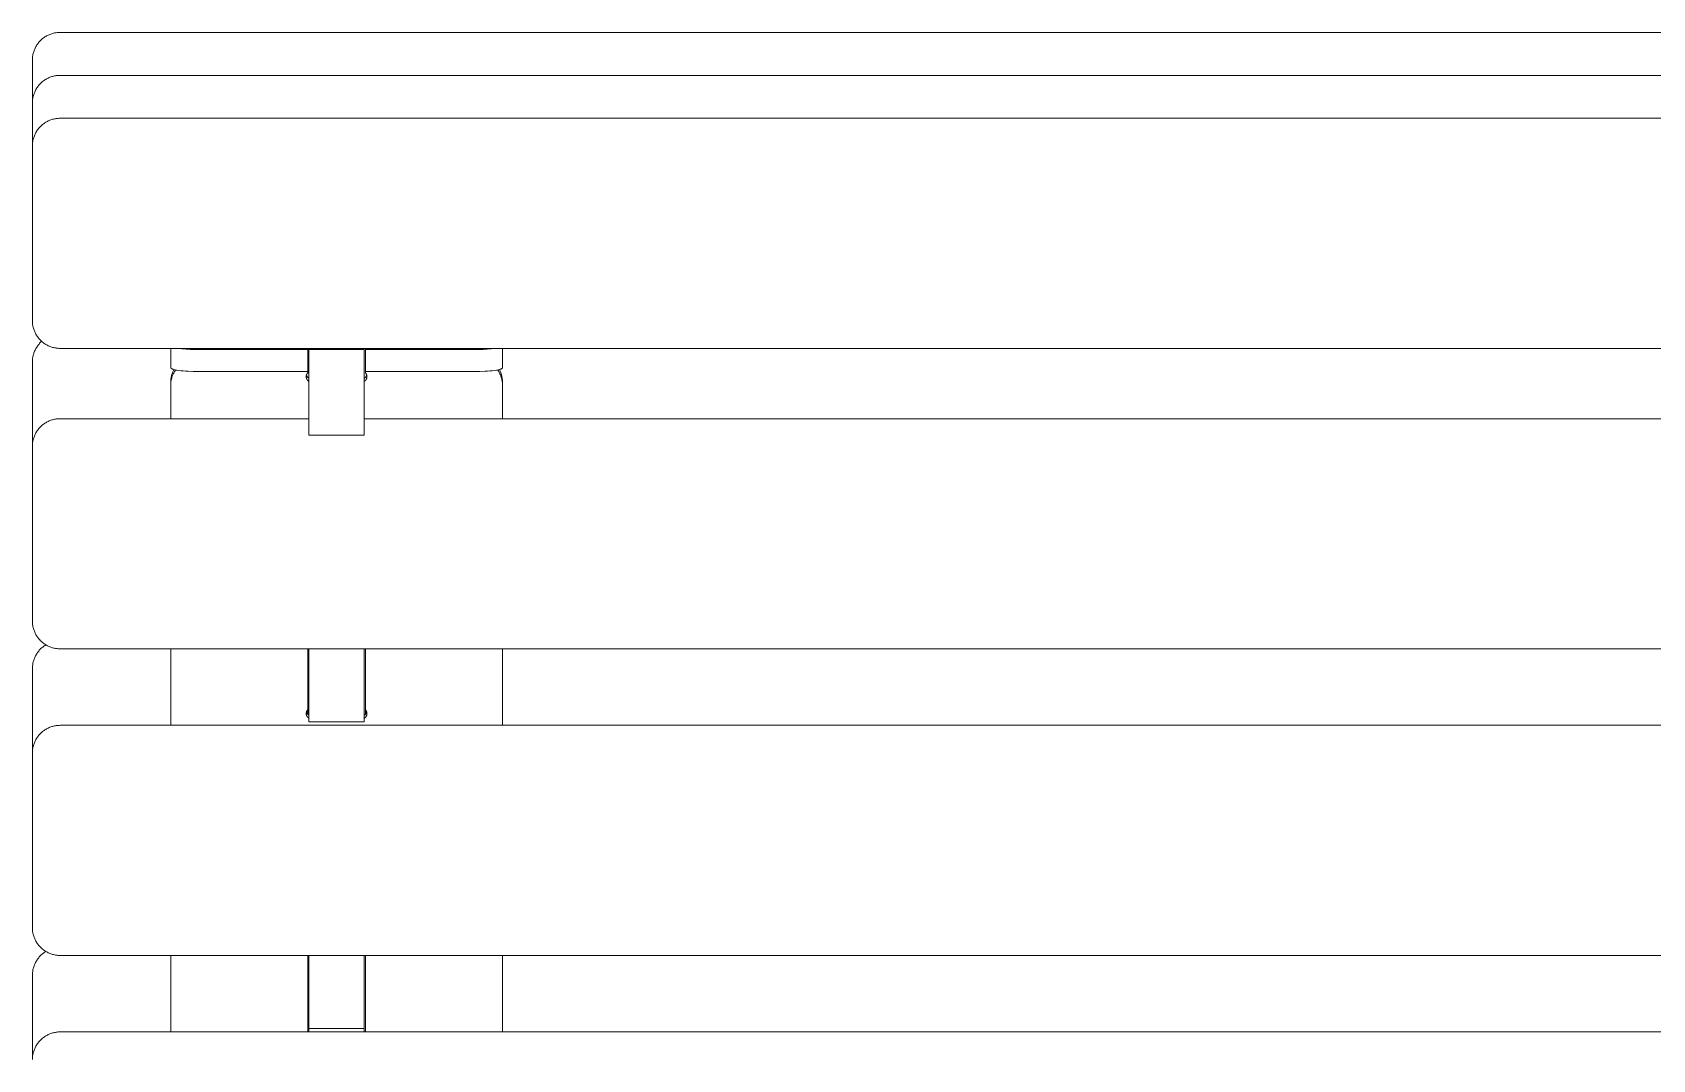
# Model space of a CAD drawing. Header units: millimetres. Extents: x -80 to 4518, y -398 to 2524.
# Drawn here: x 1098.9 to 1391.8, y 2295.6 to 2481.4 of the extents above; entities that cross this region are included whole.
import ezdxf

# ---------------------------------------------------------------- set-up
doc = ezdxf.new("R2010")
doc.units = ezdxf.units.MM
doc.layers.add('ZANO_R', color=7, linetype='Continuous', lineweight=0)

msp = doc.modelspace()

# ---------------------------------------------------------------- linework, layer by layer
at = {"layer": 'ZANO_R'}
for p, q in [((1102.18, 2481.11), (1102.35, 2481.17)), ((1102.35, 2481.17), (1102.51, 2481.22)), ((1102.51, 2481.22), (1102.67, 2481.26)), ((1102.67, 2481.26), (1102.84, 2481.3)), ((1102.84, 2481.3), (1103.01, 2481.33)), ((1103.01, 2481.33), (1103.18, 2481.35)), ((1103.18, 2481.35), (1103.35, 2481.38)), ((1103.35, 2481.38), (1103.52, 2481.39)), ((1103.52, 2481.39), (1103.69, 2481.4)), ((1103.69, 2481.4), (1103.86, 2481.4)), ((1103.86, 2481.4), (1397.77, 2481.4)), ((1099.15, 2478.08), (1099.21, 2478.24)), ((1099.21, 2478.24), (1099.27, 2478.39)), ((1099.27, 2478.39), (1099.34, 2478.55)), ((1099.34, 2478.55), (1099.42, 2478.7)), ((1099.42, 2478.7), (1099.5, 2478.85)), ((1099.5, 2478.85), (1099.59, 2479)), ((1099.59, 2479), (1099.68, 2479.14)), ((1099.68, 2479.14), (1099.77, 2479.28)), ((1099.77, 2479.28), (1099.87, 2479.42)), ((1099.87, 2479.42), (1099.98, 2479.56)), ((1099.98, 2479.56), (1100.09, 2479.69)), ((1100.09, 2479.69), (1100.2, 2479.81)), ((1100.2, 2479.81), (1100.32, 2479.94)), ((1100.32, 2479.94), (1100.45, 2480.06)), ((1100.45, 2480.06), (1100.57, 2480.17)), ((1100.57, 2480.17), (1100.7, 2480.28)), ((1100.7, 2480.28), (1100.84, 2480.39)), ((1100.84, 2480.39), (1100.97, 2480.49)), ((1100.97, 2480.49), (1101.12, 2480.58)), ((1101.12, 2480.58), (1101.26, 2480.67)), ((1101.26, 2480.67), (1101.41, 2480.76)), ((1101.41, 2480.76), (1101.56, 2480.84)), ((1101.56, 2480.84), (1101.71, 2480.92)), ((1101.71, 2480.92), (1101.87, 2480.99)), ((1101.87, 2480.99), (1102.02, 2481.05)), ((1102.02, 2481.05), (1102.18, 2481.11)), ((1098.86, 2476.57), (1098.87, 2476.74)), ((1098.86, 2476.4), (1098.86, 2476.57)), ((1098.86, 2472.52), (1098.86, 2476.4)), ((1098.87, 2476.74), (1098.88, 2476.91)), ((1098.88, 2476.91), (1098.9, 2477.08)), ((1098.9, 2477.08), (1098.93, 2477.25)), ((1098.93, 2477.25), (1098.96, 2477.42)), ((1098.96, 2477.42), (1099, 2477.59)), ((1099, 2477.59), (1099.04, 2477.75)), ((1099.04, 2477.75), (1099.09, 2477.91)), ((1099.09, 2477.91), (1099.15, 2478.08)), ((1098.86, 2468.75), (1098.86, 2472.52)), ((1100.45, 2472.29), (1100.57, 2472.4)), ((1100.57, 2472.4), (1100.7, 2472.51)), ((1100.7, 2472.51), (1100.84, 2472.62)), ((1100.84, 2472.62), (1100.97, 2472.72)), ((1100.97, 2472.72), (1101.12, 2472.81)), ((1101.12, 2472.81), (1101.26, 2472.9)), ((1101.26, 2472.9), (1101.41, 2472.99)), ((1101.41, 2472.99), (1101.56, 2473.07)), ((1101.56, 2473.07), (1101.71, 2473.15)), ((1101.71, 2473.15), (1101.87, 2473.22)), ((1101.87, 2473.22), (1102.02, 2473.28)), ((1102.02, 2473.28), (1102.18, 2473.34)), ((1102.18, 2473.34), (1102.35, 2473.4)), ((1102.35, 2473.4), (1102.51, 2473.45)), ((1102.51, 2473.45), (1102.67, 2473.49)), ((1102.67, 2473.49), (1102.84, 2473.53)), ((1102.84, 2473.53), (1103.01, 2473.56)), ((1103.01, 2473.56), (1103.18, 2473.59)), ((1103.18, 2473.59), (1103.35, 2473.61)), ((1103.35, 2473.61), (1103.52, 2473.62)), ((1103.52, 2473.62), (1103.69, 2473.63)), ((1103.69, 2473.63), (1103.86, 2473.63)), ((1103.86, 2473.63), (1397.77, 2473.63)), ((1098.9, 2469.31), (1098.93, 2469.48)), ((1098.93, 2469.48), (1098.96, 2469.65)), ((1098.96, 2469.65), (1099, 2469.82)), ((1099, 2469.82), (1099.04, 2469.98)), ((1099.04, 2469.98), (1099.09, 2470.14)), ((1099.09, 2470.14), (1099.15, 2470.31)), ((1099.15, 2470.31), (1099.21, 2470.47)), ((1099.21, 2470.47), (1099.27, 2470.62)), ((1099.27, 2470.62), (1099.34, 2470.78)), ((1099.34, 2470.78), (1099.42, 2470.93)), ((1099.42, 2470.93), (1099.5, 2471.08)), ((1099.5, 2471.08), (1099.59, 2471.23)), ((1099.59, 2471.23), (1099.68, 2471.37)), ((1099.68, 2471.37), (1099.77, 2471.52)), ((1099.77, 2471.52), (1099.87, 2471.65)), ((1099.87, 2471.65), (1099.98, 2471.79)), ((1099.98, 2471.79), (1100.09, 2471.92)), ((1100.09, 2471.92), (1100.2, 2472.05)), ((1100.2, 2472.05), (1100.32, 2472.17)), ((1100.32, 2472.17), (1100.45, 2472.29)), ((1098.86, 2468.8), (1098.87, 2468.97)), ((1098.86, 2468.63), (1098.86, 2468.8)), ((1098.86, 2464.75), (1098.86, 2468.63)), ((1098.87, 2468.97), (1098.88, 2469.14)), ((1098.88, 2469.14), (1098.9, 2469.31)), ((1098.86, 2460.98), (1098.86, 2464.75)), ((1099.59, 2463.46), (1099.68, 2463.61)), ((1099.68, 2463.61), (1099.77, 2463.75)), ((1099.77, 2463.75), (1099.87, 2463.88)), ((1099.87, 2463.88), (1099.98, 2464.02)), ((1099.98, 2464.02), (1100.09, 2464.15)), ((1100.09, 2464.15), (1100.2, 2464.28)), ((1100.2, 2464.28), (1100.32, 2464.4)), ((1100.32, 2464.4), (1100.45, 2464.52)), ((1100.45, 2464.52), (1100.57, 2464.63)), ((1100.57, 2464.63), (1100.7, 2464.74)), ((1100.7, 2464.74), (1100.84, 2464.85)), ((1100.84, 2464.85), (1100.97, 2464.95)), ((1100.97, 2464.95), (1101.12, 2465.04)), ((1101.12, 2465.04), (1101.26, 2465.14)), ((1101.26, 2465.14), (1101.41, 2465.22)), ((1101.41, 2465.22), (1101.56, 2465.3)), ((1101.56, 2465.3), (1101.71, 2465.38)), ((1101.71, 2465.38), (1101.87, 2465.45)), ((1101.87, 2465.45), (1102.02, 2465.51)), ((1102.02, 2465.51), (1102.18, 2465.57)), ((1102.18, 2465.57), (1102.35, 2465.63)), ((1102.35, 2465.63), (1102.51, 2465.68)), ((1102.51, 2465.68), (1102.67, 2465.72)), ((1102.67, 2465.72), (1102.84, 2465.76)), ((1102.84, 2465.76), (1103.01, 2465.79)), ((1103.01, 2465.79), (1103.18, 2465.82)), ((1103.18, 2465.82), (1103.35, 2465.84)), ((1103.35, 2465.84), (1103.52, 2465.85)), ((1103.52, 2465.85), (1103.69, 2465.86)), ((1103.69, 2465.86), (1103.86, 2465.86)), ((1103.86, 2465.86), (1397.77, 2465.86)), ((1098.86, 2461.03), (1098.87, 2461.2)), ((1098.86, 2460.86), (1098.86, 2461.03)), ((1098.86, 2456.98), (1098.86, 2460.86)), ((1098.87, 2461.2), (1098.88, 2461.37)), ((1098.88, 2461.37), (1098.9, 2461.54)), ((1098.9, 2461.54), (1098.93, 2461.71)), ((1098.93, 2461.71), (1098.96, 2461.88)), ((1098.96, 2461.88), (1099, 2462.05)), ((1099, 2462.05), (1099.04, 2462.21)), ((1099.04, 2462.21), (1099.09, 2462.38)), ((1099.09, 2462.38), (1099.15, 2462.54)), ((1099.15, 2462.54), (1099.21, 2462.7)), ((1099.21, 2462.7), (1099.27, 2462.86)), ((1099.27, 2462.86), (1099.34, 2463.01)), ((1099.34, 2463.01), (1099.42, 2463.16)), ((1099.42, 2463.16), (1099.5, 2463.31)), ((1099.5, 2463.31), (1099.59, 2463.46)), ((1098.86, 2429.25), (1098.86, 2456.98)), ((1098.86, 2429.08), (1098.86, 2429.25)), ((1098.87, 2428.91), (1098.86, 2429.08)), ((1098.88, 2428.74), (1098.87, 2428.91)), ((1098.9, 2428.57), (1098.88, 2428.74)), ((1098.93, 2428.4), (1098.9, 2428.57)), ((1098.96, 2428.23), (1098.93, 2428.4)), ((1099, 2428.07), (1098.96, 2428.23)), ((1099.04, 2427.9), (1099, 2428.07)), ((1099.09, 2427.74), (1099.04, 2427.9)), ((1099.15, 2427.57), (1099.09, 2427.74)), ((1099.21, 2427.41), (1099.15, 2427.57)), ((1099.27, 2427.26), (1099.21, 2427.41)), ((1099.34, 2427.1), (1099.27, 2427.26)), ((1099.42, 2426.95), (1099.34, 2427.1)), ((1099.5, 2426.8), (1099.42, 2426.95)), ((1099.59, 2426.65), (1099.5, 2426.8)), ((1099.68, 2426.51), (1099.59, 2426.65)), ((1099.77, 2426.37), (1099.68, 2426.51)), ((1099.87, 2426.23), (1099.77, 2426.37)), ((1099.98, 2426.09), (1099.87, 2426.23)), ((1100.09, 2425.96), (1099.98, 2426.09)), ((1100.2, 2425.84), (1100.09, 2425.96)), ((1100.32, 2425.71), (1100.2, 2425.84)), ((1100.45, 2425.6), (1100.32, 2425.71)), ((1100.4, 2425.41), (1100.53, 2425.52)), ((1100.57, 2425.48), (1100.45, 2425.6)), ((1100.7, 2425.37), (1100.57, 2425.48)), ((1098.9, 2422.47), (1098.93, 2422.63)), ((1098.93, 2422.63), (1098.96, 2422.8)), ((1098.96, 2422.8), (1099, 2422.96)), ((1099, 2422.96), (1099.04, 2423.12)), ((1099.04, 2423.12), (1099.09, 2423.29)), ((1099.09, 2423.29), (1099.14, 2423.45)), ((1099.14, 2423.45), (1099.2, 2423.6)), ((1099.2, 2423.6), (1099.26, 2423.76)), ((1099.26, 2423.76), (1099.33, 2423.91)), ((1099.33, 2423.91), (1099.4, 2424.06)), ((1099.4, 2424.06), (1099.48, 2424.21)), ((1099.48, 2424.21), (1099.57, 2424.36)), ((1099.57, 2424.36), (1099.65, 2424.5)), ((1099.65, 2424.5), (1099.75, 2424.64)), ((1099.75, 2424.64), (1099.85, 2424.78)), ((1099.85, 2424.78), (1099.95, 2424.91)), ((1099.95, 2424.91), (1100.06, 2425.04)), ((1100.06, 2425.04), (1100.17, 2425.17)), ((1100.17, 2425.17), (1100.28, 2425.29)), ((1100.28, 2425.29), (1100.4, 2425.41)), ((1100.84, 2425.27), (1100.7, 2425.37)), ((1100.97, 2425.16), (1100.84, 2425.27)), ((1101.12, 2425.07), (1100.97, 2425.16)), ((1101.26, 2424.98), (1101.12, 2425.07)), ((1101.41, 2424.89), (1101.26, 2424.98)), ((1101.56, 2424.81), (1101.41, 2424.89)), ((1101.71, 2424.73), (1101.56, 2424.81)), ((1101.87, 2424.66), (1101.71, 2424.73)), ((1102.02, 2424.6), (1101.87, 2424.66)), ((1102.18, 2424.54), (1102.02, 2424.6)), ((1102.35, 2424.48), (1102.18, 2424.54)), ((1102.51, 2424.43), (1102.35, 2424.48)), ((1102.67, 2424.39), (1102.51, 2424.43)), ((1102.84, 2424.35), (1102.67, 2424.39)), ((1103.01, 2424.32), (1102.84, 2424.35)), ((1103.18, 2424.3), (1103.01, 2424.32)), ((1103.35, 2424.28), (1103.18, 2424.3)), ((1103.52, 2424.26), (1103.35, 2424.28)), ((1103.69, 2424.25), (1103.52, 2424.26)), ((1103.86, 2424.25), (1103.69, 2424.25)), ((1397.77, 2424.25), (1103.86, 2424.25)), ((1123.86, 2424.25), (1123.86, 2420.75)), ((1125.88, 2424.16), (1125.14, 2424.25)), ((1126.63, 2424.09), (1125.88, 2424.16)), ((1127.37, 2424.05), (1126.63, 2424.09)), ((1128.11, 2424.02), (1127.37, 2424.05)), ((1128.86, 2424.02), (1128.11, 2424.02)), ((1148.66, 2424.02), (1128.86, 2424.02)), ((1148.66, 2424.25), (1148.66, 2424.02)), ((1148.66, 2420.06), (1148.66, 2424.02)), ((1148.86, 2424.02), (1148.86, 2424.25)), ((1148.86, 2424.02), (1158.86, 2424.02)), ((1148.86, 2411.15), (1148.86, 2424.02)), ((1158.86, 2424.02), (1158.86, 2424.25)), ((1158.86, 2411.15), (1158.86, 2424.02)), ((1159.06, 2424.02), (1159.06, 2424.25)), ((1159.06, 2424.02), (1159.06, 2420.06)), ((1178.86, 2424.02), (1159.06, 2424.02)), ((1179.6, 2424.02), (1178.86, 2424.02)), ((1180.35, 2424.05), (1179.6, 2424.02)), ((1181.09, 2424.09), (1180.35, 2424.05)), ((1181.83, 2424.16), (1181.09, 2424.09)), ((1182.57, 2424.25), (1181.83, 2424.16)), ((1183.86, 2420.75), (1183.86, 2424.25)), ((1098.86, 2421.96), (1098.87, 2422.13)), ((1098.86, 2421.79), (1098.86, 2421.96)), ((1098.86, 2417.91), (1098.86, 2421.79)), ((1098.87, 2422.13), (1098.88, 2422.3)), ((1098.88, 2422.3), (1098.9, 2422.47)), ((1123.86, 2420.74), (1123.86, 2420.75)), ((1123.86, 2420.75), (1123.86, 2420.75)), ((1123.86, 2420.73), (1123.86, 2420.74)), ((1123.86, 2420.74), (1123.86, 2420.74)), ((1123.86, 2420.74), (1123.86, 2420.74)), ((1123.86, 2420.72), (1123.86, 2420.73)), ((1123.86, 2420.73), (1123.86, 2420.73)), ((1123.86, 2420.73), (1123.86, 2420.73)), ((1123.87, 2420.71), (1123.86, 2420.72)), ((1123.86, 2420.72), (1123.86, 2420.72)), ((1123.87, 2420.7), (1123.87, 2420.71)), ((1123.87, 2420.71), (1123.87, 2420.71)), ((1123.87, 2420.71), (1123.87, 2420.71)), ((1123.88, 2420.69), (1123.87, 2420.7)), ((1123.87, 2420.7), (1123.87, 2420.7)), ((1123.88, 2420.68), (1123.88, 2420.69)), ((1123.88, 2420.69), (1123.88, 2420.69)), ((1123.88, 2420.69), (1123.88, 2420.69)), ((1123.89, 2420.68), (1123.88, 2420.68)), ((1123.89, 2420.67), (1123.89, 2420.68)), ((1123.9, 2420.67), (1123.89, 2420.67)), ((1123.89, 2420.67), (1123.89, 2420.67)), ((1123.9, 2420.66), (1123.9, 2420.67)), ((1123.91, 2420.65), (1123.9, 2420.66)), ((1123.9, 2420.66), (1123.9, 2420.66)), ((1123.92, 2420.65), (1123.91, 2420.65)), ((1123.91, 2420.65), (1123.91, 2420.65)), ((1123.92, 2420.64), (1123.92, 2420.65)), ((1123.93, 2420.64), (1123.92, 2420.64)), ((1123.93, 2420.63), (1123.93, 2420.64)), ((1123.94, 2420.63), (1123.93, 2420.63)), ((1123.95, 2420.62), (1123.94, 2420.63)), ((1123.96, 2420.61), (1123.95, 2420.62)), ((1123.98, 2420.6), (1123.96, 2420.61)), ((1123.99, 2420.59), (1123.98, 2420.6)), ((1124, 2420.59), (1123.99, 2420.59)), ((1124.02, 2420.58), (1124, 2420.59)), ((1124.03, 2420.57), (1124.02, 2420.58)), ((1124.05, 2420.56), (1124.03, 2420.57)), ((1124.09, 2420.55), (1124.05, 2420.56)), ((1124.12, 2419.69), (1124.07, 2419.54)), ((1124.12, 2420.53), (1124.09, 2420.55)), ((1124.16, 2420.51), (1124.12, 2420.53)), ((1124.17, 2419.84), (1124.12, 2419.69)), ((1124.21, 2420.5), (1124.16, 2420.51)), ((1124.23, 2419.99), (1124.17, 2419.84)), ((1124.26, 2420.48), (1124.21, 2420.5)), ((1124.3, 2420.14), (1124.23, 2419.99)), ((1124.31, 2420.47), (1124.26, 2420.48)), ((1124.32, 2419.64), (1124.26, 2419.49)), ((1124.37, 2420.28), (1124.3, 2420.14)), ((1124.42, 2420.43), (1124.31, 2420.47)), ((1124.4, 2419.79), (1124.32, 2419.64)), ((1124.44, 2420.43), (1124.37, 2420.28)), ((1124.48, 2419.94), (1124.4, 2419.79)), ((1124.54, 2420.4), (1124.42, 2420.43)), ((1124.56, 2420.08), (1124.48, 2419.94)), ((1124.67, 2420.37), (1124.54, 2420.4)), ((1124.65, 2420.22), (1124.56, 2420.08)), ((1124.74, 2420.36), (1124.65, 2420.22)), ((1124.82, 2420.34), (1124.67, 2420.37)), ((1124.98, 2420.32), (1124.82, 2420.34)), ((1125.32, 2420.26), (1124.98, 2420.32)), ((1125.71, 2420.21), (1125.32, 2420.26)), ((1126.12, 2420.17), (1125.71, 2420.21)), ((1126.56, 2420.14), (1126.12, 2420.17)), ((1127.02, 2420.11), (1126.56, 2420.14)), ((1127.95, 2420.07), (1127.02, 2420.11)), ((1128.86, 2420.06), (1127.95, 2420.07)), ((1148.66, 2420.06), (1128.86, 2420.06)), ((1148.48, 2419.6), (1148.49, 2419.63)), ((1148.49, 2419.63), (1148.51, 2419.66)), ((1148.51, 2419.66), (1148.53, 2419.69)), ((1148.53, 2419.69), (1148.55, 2419.71)), ((1148.55, 2419.71), (1148.57, 2419.74)), ((1148.57, 2419.74), (1148.59, 2419.77)), ((1148.59, 2419.77), (1148.61, 2419.79)), ((1148.61, 2419.79), (1148.63, 2419.82)), ((1148.63, 2419.82), (1148.66, 2419.84)), ((1148.66, 2419.84), (1148.66, 2420.06)), ((1159.06, 2420.06), (1159.06, 2419.84)), ((1178.86, 2420.06), (1159.06, 2420.06)), ((1159.06, 2419.84), (1159.08, 2419.82)), ((1159.08, 2419.82), (1159.1, 2419.79)), ((1159.1, 2419.79), (1159.13, 2419.77)), ((1159.13, 2419.77), (1159.15, 2419.74)), ((1159.15, 2419.74), (1159.17, 2419.71)), ((1159.17, 2419.71), (1159.19, 2419.69)), ((1159.19, 2419.69), (1159.21, 2419.66)), ((1159.21, 2419.66), (1159.22, 2419.63)), ((1159.22, 2419.63), (1159.24, 2419.6)), ((1179.77, 2420.07), (1178.86, 2420.06)), ((1180.7, 2420.11), (1179.77, 2420.07)), ((1181.15, 2420.14), (1180.7, 2420.11)), ((1181.59, 2420.17), (1181.15, 2420.14)), ((1182.01, 2420.21), (1181.59, 2420.17)), ((1182.39, 2420.26), (1182.01, 2420.21)), ((1182.74, 2420.32), (1182.39, 2420.26)), ((1182.9, 2420.34), (1182.74, 2420.32)), ((1183.04, 2420.37), (1182.9, 2420.34)), ((1183.07, 2420.22), (1182.98, 2420.36)), ((1183.18, 2420.4), (1183.04, 2420.37)), ((1183.16, 2420.08), (1183.07, 2420.22)), ((1183.24, 2419.94), (1183.16, 2420.08)), ((1183.3, 2420.43), (1183.18, 2420.4)), ((1183.32, 2419.79), (1183.24, 2419.94)), ((1183.35, 2420.28), (1183.28, 2420.43)), ((1183.41, 2420.47), (1183.3, 2420.43)), ((1183.39, 2419.64), (1183.32, 2419.79)), ((1183.42, 2420.14), (1183.35, 2420.28)), ((1183.46, 2419.49), (1183.39, 2419.64)), ((1183.46, 2420.48), (1183.41, 2420.47)), ((1183.48, 2419.99), (1183.42, 2420.14)), ((1183.51, 2420.5), (1183.46, 2420.48)), ((1183.54, 2419.84), (1183.48, 2419.99)), ((1183.55, 2420.51), (1183.51, 2420.5)), ((1183.6, 2419.69), (1183.54, 2419.84)), ((1183.59, 2420.53), (1183.55, 2420.51)), ((1183.63, 2420.55), (1183.59, 2420.53)), ((1183.65, 2419.54), (1183.6, 2419.69)), ((1183.66, 2420.56), (1183.63, 2420.55)), ((1183.68, 2420.57), (1183.66, 2420.56)), ((1183.7, 2420.58), (1183.68, 2420.57)), ((1183.71, 2420.59), (1183.7, 2420.58)), ((1183.73, 2420.59), (1183.71, 2420.59)), ((1183.74, 2420.6), (1183.73, 2420.59)), ((1183.75, 2420.61), (1183.74, 2420.6)), ((1183.76, 2420.62), (1183.75, 2420.61)), ((1183.77, 2420.63), (1183.76, 2420.62)), ((1183.78, 2420.63), (1183.77, 2420.63)), ((1183.79, 2420.64), (1183.78, 2420.63)), ((1183.8, 2420.65), (1183.79, 2420.64)), ((1183.79, 2420.64), (1183.79, 2420.64)), ((1183.81, 2420.65), (1183.8, 2420.65)), ((1183.8, 2420.65), (1183.8, 2420.65)), ((1183.82, 2420.66), (1183.81, 2420.66)), ((1183.81, 2420.66), (1183.81, 2420.65)), ((1183.83, 2420.67), (1183.82, 2420.67)), ((1183.82, 2420.67), (1183.82, 2420.67)), ((1183.82, 2420.67), (1183.82, 2420.66)), ((1183.84, 2420.69), (1183.83, 2420.68)), ((1183.83, 2420.68), (1183.83, 2420.68)), ((1183.83, 2420.68), (1183.83, 2420.67)), ((1183.85, 2420.71), (1183.84, 2420.7)), ((1183.84, 2420.7), (1183.84, 2420.7)), ((1183.84, 2420.7), (1183.84, 2420.69)), ((1183.84, 2420.69), (1183.84, 2420.69)), ((1183.84, 2420.69), (1183.84, 2420.69)), ((1183.86, 2420.73), (1183.85, 2420.73)), ((1183.85, 2420.73), (1183.85, 2420.72)), ((1183.85, 2420.72), (1183.85, 2420.72)), ((1183.85, 2420.72), (1183.85, 2420.71)), ((1183.85, 2420.71), (1183.85, 2420.71)), ((1183.85, 2420.71), (1183.85, 2420.71)), ((1183.86, 2420.75), (1183.86, 2420.75)), ((1183.86, 2420.75), (1183.86, 2420.74)), ((1183.86, 2420.74), (1183.86, 2420.74)), ((1183.86, 2420.74), (1183.86, 2420.74)), ((1183.86, 2420.74), (1183.86, 2420.73)), ((1183.86, 2420.73), (1183.86, 2420.73)), ((1098.86, 2406.65), (1098.86, 2417.91)), ((1123.87, 2418.43), (1123.86, 2418.27)), ((1123.86, 2418.27), (1123.86, 2418.11)), ((1123.86, 2418.11), (1123.86, 2417.66)), ((1123.87, 2417.88), (1123.86, 2417.72)), ((1123.86, 2417.72), (1123.86, 2417.55)), ((1123.86, 2417.55), (1123.86, 2411.53)), ((1123.88, 2418.59), (1123.87, 2418.43)), ((1123.88, 2418.05), (1123.87, 2417.88)), ((1123.9, 2418.75), (1123.88, 2418.59)), ((1123.9, 2418.21), (1123.88, 2418.05)), ((1123.92, 2418.91), (1123.9, 2418.75)), ((1123.93, 2418.38), (1123.9, 2418.21)), ((1123.95, 2419.07), (1123.92, 2418.91)), ((1123.96, 2418.54), (1123.93, 2418.38)), ((1123.99, 2419.23), (1123.95, 2419.07)), ((1123.99, 2418.7), (1123.96, 2418.54)), ((1124.03, 2419.38), (1123.99, 2419.23)), ((1124.04, 2418.86), (1123.99, 2418.7)), ((1124.07, 2419.54), (1124.03, 2419.38)), ((1124.08, 2419.02), (1124.04, 2418.86)), ((1124.14, 2419.18), (1124.08, 2419.02)), ((1124.19, 2419.34), (1124.14, 2419.18)), ((1124.26, 2419.49), (1124.19, 2419.34)), ((1148.37, 2419.27), (1148.38, 2419.31)), ((1148.37, 2419.24), (1148.37, 2419.27)), ((1148.37, 2419.21), (1148.37, 2419.24)), ((1148.37, 2419.17), (1148.37, 2419.21)), ((1148.37, 2419.14), (1148.37, 2419.17)), ((1148.37, 2419.1), (1148.37, 2419.14)), ((1148.37, 2419.07), (1148.37, 2419.1)), ((1148.37, 2419.04), (1148.37, 2419.07)), ((1148.38, 2419), (1148.37, 2419.04)), ((1148.38, 2419.31), (1148.39, 2419.34)), ((1148.38, 2418.97), (1148.38, 2419)), ((1148.39, 2418.93), (1148.38, 2418.97)), ((1148.39, 2419.37), (1148.4, 2419.41)), ((1148.39, 2419.34), (1148.39, 2419.37)), ((1148.4, 2418.9), (1148.39, 2418.93)), ((1148.4, 2419.41), (1148.41, 2419.44)), ((1148.4, 2418.87), (1148.4, 2418.9)), ((1148.41, 2418.84), (1148.4, 2418.87)), ((1148.41, 2419.44), (1148.42, 2419.47)), ((1148.42, 2419.39), (1148.41, 2419.42)), ((1148.43, 2418.8), (1148.41, 2418.84)), ((1148.42, 2419.47), (1148.43, 2419.5)), ((1148.43, 2419.36), (1148.42, 2419.39)), ((1148.43, 2419.5), (1148.45, 2419.54)), ((1148.44, 2419.33), (1148.43, 2419.36)), ((1148.44, 2418.77), (1148.43, 2418.8)), ((1148.45, 2419.29), (1148.44, 2419.33)), ((1148.45, 2418.74), (1148.44, 2418.77)), ((1148.45, 2419.54), (1148.46, 2419.57)), ((1148.47, 2419.26), (1148.45, 2419.29)), ((1148.47, 2418.71), (1148.45, 2418.74)), ((1148.46, 2419.57), (1148.48, 2419.6)), ((1148.48, 2419.23), (1148.47, 2419.26)), ((1148.48, 2418.68), (1148.47, 2418.71)), ((1148.5, 2419.2), (1148.48, 2419.23)), ((1148.5, 2418.65), (1148.48, 2418.68)), ((1148.52, 2419.17), (1148.5, 2419.2)), ((1148.52, 2418.62), (1148.5, 2418.65)), ((1148.54, 2419.15), (1148.52, 2419.17)), ((1148.54, 2418.59), (1148.52, 2418.62)), ((1148.56, 2419.12), (1148.54, 2419.15)), ((1148.55, 2418.56), (1148.54, 2418.59)), ((1148.58, 2418.54), (1148.55, 2418.56)), ((1148.58, 2419.09), (1148.56, 2419.12)), ((1148.6, 2419.06), (1148.58, 2419.09)), ((1148.6, 2418.51), (1148.58, 2418.54)), ((1148.62, 2419.04), (1148.6, 2419.06)), ((1148.62, 2418.48), (1148.6, 2418.51)), ((1148.64, 2419.01), (1148.62, 2419.04)), ((1148.64, 2418.46), (1148.62, 2418.48)), ((1148.67, 2418.99), (1148.64, 2419.01)), ((1148.67, 2418.43), (1148.64, 2418.46)), ((1148.69, 2418.97), (1148.67, 2418.99)), ((1148.69, 2418.41), (1148.67, 2418.43)), ((1148.72, 2418.94), (1148.69, 2418.97)), ((1148.72, 2418.39), (1148.69, 2418.41)), ((1148.75, 2418.92), (1148.72, 2418.94)), ((1148.74, 2418.37), (1148.72, 2418.39)), ((1148.77, 2418.35), (1148.74, 2418.37)), ((1148.77, 2418.9), (1148.75, 2418.92)), ((1148.8, 2418.88), (1148.77, 2418.9)), ((1148.8, 2418.33), (1148.77, 2418.35)), ((1148.83, 2418.86), (1148.8, 2418.88)), ((1148.83, 2418.31), (1148.8, 2418.33)), ((1148.86, 2418.85), (1148.83, 2418.86)), ((1148.86, 2418.29), (1148.83, 2418.31)), ((1158.89, 2418.86), (1158.86, 2418.85)), ((1158.89, 2418.31), (1158.86, 2418.29)), ((1158.92, 2418.88), (1158.89, 2418.86)), ((1158.92, 2418.33), (1158.89, 2418.31)), ((1158.94, 2418.9), (1158.92, 2418.88)), ((1158.94, 2418.35), (1158.92, 2418.33)), ((1158.97, 2418.92), (1158.94, 2418.9)), ((1158.97, 2418.37), (1158.94, 2418.35)), ((1159, 2418.94), (1158.97, 2418.92)), ((1159, 2418.39), (1158.97, 2418.37)), ((1159.02, 2418.97), (1159, 2418.94)), ((1159.02, 2418.41), (1159, 2418.39)), ((1159.05, 2418.99), (1159.02, 2418.97)), ((1159.05, 2418.43), (1159.02, 2418.41)), ((1159.07, 2419.01), (1159.05, 2418.99)), ((1159.07, 2418.46), (1159.05, 2418.43)), ((1159.1, 2419.04), (1159.07, 2419.01)), ((1159.1, 2418.48), (1159.07, 2418.46)), ((1159.12, 2419.06), (1159.1, 2419.04)), ((1159.12, 2418.51), (1159.1, 2418.48)), ((1159.14, 2419.09), (1159.12, 2419.06)), ((1159.14, 2418.54), (1159.12, 2418.51)), ((1159.16, 2419.12), (1159.14, 2419.09)), ((1159.16, 2418.56), (1159.14, 2418.54)), ((1159.18, 2419.15), (1159.16, 2419.12)), ((1159.18, 2418.59), (1159.16, 2418.56)), ((1159.2, 2419.17), (1159.18, 2419.15)), ((1159.2, 2418.62), (1159.18, 2418.59)), ((1159.22, 2419.2), (1159.2, 2419.17)), ((1159.22, 2418.65), (1159.2, 2418.62)), ((1159.23, 2419.23), (1159.22, 2419.2)), ((1159.23, 2418.68), (1159.22, 2418.65)), ((1159.25, 2419.26), (1159.23, 2419.23)), ((1159.25, 2418.71), (1159.23, 2418.68)), ((1159.24, 2419.6), (1159.25, 2419.57)), ((1159.26, 2419.29), (1159.25, 2419.26)), ((1159.26, 2418.74), (1159.25, 2418.71)), ((1159.25, 2419.57), (1159.27, 2419.54)), ((1159.28, 2419.33), (1159.26, 2419.29)), ((1159.28, 2418.77), (1159.26, 2418.74)), ((1159.27, 2419.54), (1159.28, 2419.5)), ((1159.28, 2419.5), (1159.29, 2419.47)), ((1159.29, 2419.36), (1159.28, 2419.33)), ((1159.29, 2418.8), (1159.28, 2418.77)), ((1159.29, 2419.47), (1159.3, 2419.44)), ((1159.3, 2419.39), (1159.29, 2419.36)), ((1159.3, 2418.84), (1159.29, 2418.8)), ((1159.31, 2419.42), (1159.3, 2419.39)), ((1159.31, 2418.87), (1159.3, 2418.84)), ((1159.3, 2419.44), (1159.31, 2419.41)), ((1159.31, 2419.41), (1159.32, 2419.37)), ((1159.32, 2418.9), (1159.31, 2418.87)), ((1159.32, 2419.37), (1159.33, 2419.34)), ((1159.33, 2418.93), (1159.32, 2418.9)), ((1159.33, 2419.34), (1159.34, 2419.31)), ((1159.34, 2419), (1159.33, 2418.97)), ((1159.33, 2418.97), (1159.33, 2418.93)), ((1159.34, 2419.31), (1159.34, 2419.27)), ((1159.34, 2419.27), (1159.35, 2419.24)), ((1159.35, 2419.07), (1159.34, 2419.04)), ((1159.34, 2419.04), (1159.34, 2419)), ((1159.35, 2419.24), (1159.35, 2419.21)), ((1159.35, 2419.21), (1159.35, 2419.17)), ((1159.35, 2419.17), (1159.35, 2419.14)), ((1159.35, 2419.14), (1159.35, 2419.1)), ((1159.35, 2419.1), (1159.35, 2419.07)), ((1183.52, 2419.34), (1183.46, 2419.49)), ((1183.58, 2419.18), (1183.52, 2419.34)), ((1183.63, 2419.02), (1183.58, 2419.18)), ((1183.68, 2418.86), (1183.63, 2419.02)), ((1183.69, 2419.38), (1183.65, 2419.54)), ((1183.72, 2418.7), (1183.68, 2418.86)), ((1183.73, 2419.23), (1183.69, 2419.38)), ((1183.76, 2418.54), (1183.72, 2418.7)), ((1183.76, 2419.07), (1183.73, 2419.23)), ((1183.79, 2418.91), (1183.76, 2419.07)), ((1183.79, 2418.38), (1183.76, 2418.54)), ((1183.82, 2418.75), (1183.79, 2418.91)), ((1183.81, 2418.21), (1183.79, 2418.38)), ((1183.83, 2418.05), (1183.81, 2418.21)), ((1183.83, 2418.59), (1183.82, 2418.75)), ((1183.85, 2418.43), (1183.83, 2418.59)), ((1183.85, 2417.88), (1183.83, 2418.05)), ((1183.86, 2418.27), (1183.85, 2418.43)), ((1183.86, 2417.72), (1183.85, 2417.88)), ((1183.86, 2418.11), (1183.86, 2418.27)), ((1183.86, 2417.66), (1183.86, 2418.11)), ((1183.86, 2417.55), (1183.86, 2417.72)), ((1183.86, 2411.53), (1183.86, 2417.55)), ((1101.26, 2410.81), (1101.41, 2410.89)), ((1101.41, 2410.89), (1101.56, 2410.97)), ((1101.56, 2410.97), (1101.71, 2411.05)), ((1101.71, 2411.05), (1101.87, 2411.12)), ((1101.87, 2411.12), (1102.02, 2411.19)), ((1102.02, 2411.19), (1102.18, 2411.24)), ((1102.18, 2411.24), (1102.35, 2411.3)), ((1102.35, 2411.3), (1102.51, 2411.35)), ((1102.51, 2411.35), (1102.67, 2411.39)), ((1102.67, 2411.39), (1102.84, 2411.43)), ((1102.84, 2411.43), (1103.01, 2411.46)), ((1103.01, 2411.46), (1103.18, 2411.49)), ((1103.18, 2411.49), (1103.35, 2411.51)), ((1103.35, 2411.51), (1103.52, 2411.52)), ((1103.52, 2411.52), (1103.69, 2411.53)), ((1103.69, 2411.53), (1103.86, 2411.53)), ((1103.86, 2411.53), (1148.86, 2411.53)), ((1148.86, 2409.29), (1148.86, 2411.15)), ((1158.86, 2411.53), (1397.77, 2411.53)), ((1158.86, 2409.29), (1158.86, 2411.15)), ((1099.04, 2407.88), (1099.09, 2408.05)), ((1099.09, 2408.05), (1099.15, 2408.21)), ((1099.15, 2408.21), (1099.21, 2408.37)), ((1099.21, 2408.37), (1099.27, 2408.53)), ((1099.27, 2408.53), (1099.34, 2408.68)), ((1099.34, 2408.68), (1099.42, 2408.83)), ((1099.42, 2408.83), (1099.5, 2408.98)), ((1099.5, 2408.98), (1099.59, 2409.13)), ((1099.59, 2409.13), (1099.68, 2409.28)), ((1099.68, 2409.28), (1099.77, 2409.42)), ((1099.77, 2409.42), (1099.87, 2409.55)), ((1099.87, 2409.55), (1099.98, 2409.69)), ((1099.98, 2409.69), (1100.09, 2409.82)), ((1100.09, 2409.82), (1100.2, 2409.95)), ((1100.2, 2409.95), (1100.32, 2410.07)), ((1100.32, 2410.07), (1100.45, 2410.19)), ((1100.45, 2410.19), (1100.57, 2410.3)), ((1100.57, 2410.3), (1100.7, 2410.41)), ((1100.7, 2410.41), (1100.84, 2410.52)), ((1100.84, 2410.52), (1100.97, 2410.62)), ((1100.97, 2410.62), (1101.12, 2410.71)), ((1101.12, 2410.71), (1101.26, 2410.81)), ((1148.86, 2408.73), (1148.86, 2409.29)), ((1148.86, 2408.6), (1148.86, 2408.73)), ((1148.86, 2408.57), (1148.86, 2408.6)), ((1148.86, 2408.56), (1148.86, 2408.57)), ((1158.86, 2408.56), (1148.86, 2408.56)), ((1148.86, 2408.56), (1148.86, 2408.56)), ((1148.86, 2408.56), (1148.86, 2408.56)), ((1148.86, 2408.56), (1148.86, 2408.56)), ((1148.86, 2408.56), (1148.86, 2408.56)), ((1158.86, 2408.73), (1158.86, 2409.29)), ((1158.86, 2408.6), (1158.86, 2408.73)), ((1158.86, 2408.57), (1158.86, 2408.6)), ((1158.86, 2408.56), (1158.86, 2408.57)), ((1158.86, 2408.56), (1158.86, 2408.56)), ((1158.86, 2408.56), (1158.86, 2408.56)), ((1158.86, 2408.56), (1158.86, 2408.56)), ((1158.86, 2408.56), (1158.86, 2408.56)), ((1098.86, 2406.7), (1098.87, 2406.87)), ((1098.86, 2406.53), (1098.86, 2406.7)), ((1098.86, 2402.65), (1098.86, 2406.53)), ((1098.87, 2406.87), (1098.88, 2407.05)), ((1098.88, 2407.05), (1098.9, 2407.21)), ((1098.9, 2407.21), (1098.93, 2407.38)), ((1098.93, 2407.38), (1098.96, 2407.55)), ((1098.96, 2407.55), (1099, 2407.72)), ((1099, 2407.72), (1099.04, 2407.88)), ((1098.86, 2374.92), (1098.86, 2402.65)), ((1098.86, 2374.75), (1098.86, 2374.92)), ((1098.87, 2374.58), (1098.86, 2374.75)), ((1098.88, 2374.41), (1098.87, 2374.58)), ((1098.9, 2374.24), (1098.88, 2374.41)), ((1098.93, 2374.07), (1098.9, 2374.24)), ((1098.96, 2373.9), (1098.93, 2374.07)), ((1099, 2373.74), (1098.96, 2373.9)), ((1099.04, 2373.57), (1099, 2373.74)), ((1099.09, 2373.41), (1099.04, 2373.57)), ((1099.15, 2373.25), (1099.09, 2373.41)), ((1099.21, 2373.09), (1099.15, 2373.25)), ((1099.27, 2372.93), (1099.21, 2373.09)), ((1099.34, 2372.77), (1099.27, 2372.93)), ((1099.42, 2372.62), (1099.34, 2372.77)), ((1099.5, 2372.47), (1099.42, 2372.62)), ((1099.59, 2372.32), (1099.5, 2372.47)), ((1099.68, 2372.18), (1099.59, 2372.32)), ((1099.77, 2372.04), (1099.68, 2372.18)), ((1099.87, 2371.9), (1099.77, 2372.04)), ((1099.98, 2371.76), (1099.87, 2371.9)), ((1100.09, 2371.63), (1099.98, 2371.76)), ((1100.2, 2371.51), (1100.09, 2371.63)), ((1100.32, 2371.38), (1100.2, 2371.51)), ((1100.22, 2369.77), (1100.34, 2369.89)), ((1100.45, 2371.27), (1100.32, 2371.38)), ((1100.34, 2369.89), (1100.47, 2370.01)), ((1100.57, 2371.15), (1100.45, 2371.27)), ((1100.47, 2370.01), (1100.6, 2370.13)), ((1100.7, 2371.04), (1100.57, 2371.15)), ((1100.6, 2370.13), (1100.73, 2370.24)), ((1100.84, 2370.94), (1100.7, 2371.04)), ((1100.73, 2370.24), (1100.86, 2370.34)), ((1100.97, 2370.84), (1100.84, 2370.94)), ((1100.86, 2370.34), (1101, 2370.44)), ((1101.12, 2370.74), (1100.97, 2370.84)), ((1101, 2370.44), (1101.15, 2370.54)), ((1101.26, 2370.65), (1101.12, 2370.74)), ((1101.15, 2370.54), (1101.29, 2370.63)), ((1101.41, 2370.56), (1101.26, 2370.65)), ((1101.56, 2370.48), (1101.41, 2370.56)), ((1101.71, 2370.4), (1101.56, 2370.48)), ((1101.87, 2370.33), (1101.71, 2370.4)), ((1102.02, 2370.27), (1101.87, 2370.33)), ((1102.18, 2370.21), (1102.02, 2370.27)), ((1102.35, 2370.15), (1102.18, 2370.21)), ((1102.51, 2370.11), (1102.35, 2370.15)), ((1102.67, 2370.06), (1102.51, 2370.11)), ((1102.84, 2370.02), (1102.67, 2370.06)), ((1103.01, 2369.99), (1102.84, 2370.02)), ((1103.18, 2369.97), (1103.01, 2369.99)), ((1103.35, 2369.95), (1103.18, 2369.97)), ((1103.52, 2369.93), (1103.35, 2369.95)), ((1103.69, 2369.92), (1103.52, 2369.93)), ((1103.86, 2369.92), (1103.69, 2369.92)), ((1397.77, 2369.92), (1103.86, 2369.92)), ((1123.86, 2356.08), (1123.86, 2369.92)), ((1148.66, 2369.92), (1148.66, 2358.91)), ((1148.86, 2369.2), (1148.86, 2369.92)), ((1158.86, 2369.2), (1158.86, 2369.92)), ((1159.06, 2358.91), (1159.06, 2369.92)), ((1183.86, 2369.92), (1183.86, 2356.08)), ((1098.88, 2366.85), (1098.91, 2367.02)), ((1098.91, 2367.02), (1098.93, 2367.19)), ((1098.93, 2367.19), (1098.96, 2367.36)), ((1098.96, 2367.36), (1099, 2367.53)), ((1099, 2367.53), (1099.05, 2367.69)), ((1099.05, 2367.69), (1099.1, 2367.86)), ((1099.1, 2367.86), (1099.15, 2368.02)), ((1099.15, 2368.02), (1099.21, 2368.18)), ((1099.21, 2368.18), (1099.28, 2368.34)), ((1099.28, 2368.34), (1099.35, 2368.5)), ((1099.35, 2368.5), (1099.43, 2368.65)), ((1099.43, 2368.65), (1099.51, 2368.8)), ((1099.51, 2368.8), (1099.6, 2368.95)), ((1099.6, 2368.95), (1099.69, 2369.1)), ((1099.69, 2369.1), (1099.79, 2369.24)), ((1099.79, 2369.24), (1099.89, 2369.38)), ((1099.89, 2369.38), (1100, 2369.51)), ((1100, 2369.51), (1100.11, 2369.64)), ((1100.11, 2369.64), (1100.22, 2369.77)), ((1148.86, 2359.29), (1148.86, 2369.2)), ((1158.86, 2359.29), (1158.86, 2369.2)), ((1098.86, 2366.51), (1098.87, 2366.68)), ((1098.86, 2366.34), (1098.86, 2366.51)), ((1098.86, 2362.45), (1098.86, 2366.34)), ((1098.87, 2366.68), (1098.88, 2366.85)), ((1098.86, 2351.19), (1098.86, 2362.45)), ((1148.38, 2358.38), (1148.37, 2358.34)), ((1148.37, 2358.34), (1148.37, 2358.31)), ((1148.37, 2358.31), (1148.37, 2358.27)), ((1148.37, 2358.27), (1148.37, 2358.24)), ((1148.37, 2358.24), (1148.37, 2358.21)), ((1148.37, 2358.21), (1148.37, 2358.17)), ((1148.37, 2358.17), (1148.37, 2358.14)), ((1148.37, 2358.14), (1148.37, 2358.1)), ((1148.37, 2358.1), (1148.38, 2358.07)), ((1148.39, 2358.41), (1148.38, 2358.38)), ((1148.4, 2358.48), (1148.39, 2358.44)), ((1148.39, 2358.44), (1148.39, 2358.41)), ((1148.41, 2358.51), (1148.4, 2358.48)), ((1148.42, 2358.54), (1148.41, 2358.51)), ((1148.41, 2358.49), (1148.42, 2358.46)), ((1148.43, 2358.57), (1148.42, 2358.54)), ((1148.42, 2358.46), (1148.43, 2358.43)), ((1148.45, 2358.61), (1148.43, 2358.57)), ((1148.43, 2358.43), (1148.44, 2358.39)), ((1148.44, 2358.39), (1148.45, 2358.36)), ((1148.46, 2358.64), (1148.45, 2358.61)), ((1148.45, 2358.36), (1148.47, 2358.33)), ((1148.48, 2358.67), (1148.46, 2358.64)), ((1148.47, 2358.33), (1148.48, 2358.3)), ((1148.49, 2358.7), (1148.48, 2358.67)), ((1148.48, 2358.3), (1148.5, 2358.27)), ((1148.51, 2358.73), (1148.49, 2358.7)), ((1148.5, 2358.27), (1148.52, 2358.24)), ((1148.53, 2358.76), (1148.51, 2358.73)), ((1148.52, 2358.24), (1148.54, 2358.21)), ((1148.55, 2358.78), (1148.53, 2358.76)), ((1148.54, 2358.21), (1148.56, 2358.19)), ((1148.57, 2358.81), (1148.55, 2358.78)), ((1148.56, 2358.19), (1148.58, 2358.16)), ((1148.59, 2358.84), (1148.57, 2358.81)), ((1148.58, 2358.16), (1148.6, 2358.13)), ((1148.61, 2358.86), (1148.59, 2358.84)), ((1148.6, 2358.13), (1148.62, 2358.11)), ((1148.63, 2358.89), (1148.61, 2358.86)), ((1148.62, 2358.11), (1148.64, 2358.08)), ((1148.66, 2358.91), (1148.63, 2358.89)), ((1148.66, 2358.07), (1148.66, 2358.91)), ((1148.86, 2357.44), (1148.86, 2359.29)), ((1158.86, 2357.44), (1158.86, 2359.29)), ((1159.06, 2358.91), (1159.06, 2358.07)), ((1159.06, 2358.91), (1159.08, 2358.89)), ((1159.07, 2358.08), (1159.1, 2358.11)), ((1159.08, 2358.89), (1159.1, 2358.86)), ((1159.1, 2358.86), (1159.13, 2358.84)), ((1159.1, 2358.11), (1159.12, 2358.13)), ((1159.12, 2358.13), (1159.14, 2358.16)), ((1159.13, 2358.84), (1159.15, 2358.81)), ((1159.14, 2358.16), (1159.16, 2358.19)), ((1159.15, 2358.81), (1159.17, 2358.78)), ((1159.16, 2358.19), (1159.18, 2358.21)), ((1159.17, 2358.78), (1159.19, 2358.76)), ((1159.18, 2358.21), (1159.2, 2358.24)), ((1159.19, 2358.76), (1159.21, 2358.73)), ((1159.2, 2358.24), (1159.22, 2358.27)), ((1159.21, 2358.73), (1159.22, 2358.7)), ((1159.22, 2358.7), (1159.24, 2358.67)), ((1159.22, 2358.27), (1159.23, 2358.3)), ((1159.23, 2358.3), (1159.25, 2358.33)), ((1159.24, 2358.67), (1159.25, 2358.64)), ((1159.25, 2358.64), (1159.27, 2358.61)), ((1159.25, 2358.33), (1159.26, 2358.36)), ((1159.26, 2358.36), (1159.28, 2358.39)), ((1159.27, 2358.61), (1159.28, 2358.57)), ((1159.28, 2358.57), (1159.29, 2358.54)), ((1159.28, 2358.39), (1159.29, 2358.43)), ((1159.29, 2358.54), (1159.3, 2358.51)), ((1159.29, 2358.43), (1159.3, 2358.46)), ((1159.3, 2358.51), (1159.31, 2358.48)), ((1159.3, 2358.46), (1159.31, 2358.49)), ((1159.31, 2358.48), (1159.32, 2358.44)), ((1159.32, 2358.44), (1159.33, 2358.41)), ((1159.33, 2358.41), (1159.34, 2358.38)), ((1159.34, 2358.38), (1159.34, 2358.34)), ((1159.34, 2358.34), (1159.35, 2358.31)), ((1159.35, 2358.14), (1159.34, 2358.1)), ((1159.34, 2358.1), (1159.34, 2358.07)), ((1159.35, 2358.31), (1159.35, 2358.27)), ((1159.35, 2358.27), (1159.35, 2358.24)), ((1159.35, 2358.24), (1159.35, 2358.21)), ((1159.35, 2358.21), (1159.35, 2358.17)), ((1159.35, 2358.17), (1159.35, 2358.14)), ((1100.97, 2355.16), (1101.12, 2355.26)), ((1101.12, 2355.26), (1101.26, 2355.35)), ((1101.26, 2355.35), (1101.41, 2355.43)), ((1101.41, 2355.43), (1101.56, 2355.51)), ((1101.56, 2355.51), (1101.71, 2355.59)), ((1101.71, 2355.59), (1101.87, 2355.66)), ((1101.87, 2355.66), (1102.02, 2355.73)), ((1102.02, 2355.73), (1102.18, 2355.79)), ((1102.18, 2355.79), (1102.35, 2355.84)), ((1102.35, 2355.84), (1102.51, 2355.89)), ((1102.51, 2355.89), (1102.67, 2355.93)), ((1102.67, 2355.93), (1102.84, 2355.97)), ((1102.84, 2355.97), (1103.01, 2356)), ((1103.01, 2356), (1103.18, 2356.03)), ((1103.18, 2356.03), (1103.35, 2356.05)), ((1103.35, 2356.05), (1103.52, 2356.06)), ((1103.52, 2356.06), (1103.69, 2356.07)), ((1103.69, 2356.07), (1103.86, 2356.08)), ((1103.86, 2356.08), (1397.77, 2356.08)), ((1148.38, 2358.07), (1148.38, 2358.04)), ((1148.38, 2358.04), (1148.39, 2358)), ((1148.39, 2358), (1148.4, 2357.97)), ((1148.4, 2357.97), (1148.4, 2357.94)), ((1148.4, 2357.94), (1148.41, 2357.9)), ((1148.41, 2357.9), (1148.43, 2357.87)), ((1148.43, 2357.87), (1148.44, 2357.84)), ((1148.44, 2357.84), (1148.45, 2357.81)), ((1148.45, 2357.81), (1148.47, 2357.78)), ((1148.47, 2357.78), (1148.48, 2357.75)), ((1148.48, 2357.75), (1148.5, 2357.72)), ((1148.5, 2357.72), (1148.52, 2357.69)), ((1148.52, 2357.69), (1148.54, 2357.66)), ((1148.54, 2357.66), (1148.55, 2357.63)), ((1148.55, 2357.63), (1148.58, 2357.6)), ((1148.58, 2357.6), (1148.6, 2357.58)), ((1148.6, 2357.58), (1148.62, 2357.55)), ((1148.62, 2357.55), (1148.64, 2357.53)), ((1148.64, 2358.08), (1148.67, 2358.06)), ((1148.64, 2357.53), (1148.67, 2357.5)), ((1148.67, 2358.06), (1148.69, 2358.03)), ((1148.67, 2357.5), (1148.69, 2357.48)), ((1148.69, 2358.03), (1148.72, 2358.01)), ((1148.69, 2357.48), (1148.72, 2357.46)), ((1148.72, 2358.01), (1148.75, 2357.99)), ((1148.72, 2357.46), (1148.74, 2357.44)), ((1148.74, 2357.44), (1148.77, 2357.42)), ((1148.75, 2357.99), (1148.77, 2357.97)), ((1148.77, 2357.97), (1148.8, 2357.95)), ((1148.77, 2357.42), (1148.8, 2357.4)), ((1148.8, 2357.95), (1148.83, 2357.93)), ((1148.8, 2357.4), (1148.83, 2357.38)), ((1148.83, 2357.93), (1148.86, 2357.91)), ((1148.83, 2357.38), (1148.86, 2357.36)), ((1148.86, 2356.87), (1148.86, 2357.44)), ((1148.86, 2356.74), (1148.86, 2356.87)), ((1148.86, 2356.72), (1148.86, 2356.74)), ((1148.86, 2356.71), (1148.86, 2356.72)), ((1158.86, 2356.71), (1148.86, 2356.71)), ((1148.86, 2356.71), (1148.86, 2356.71)), ((1148.86, 2356.71), (1148.86, 2356.71)), ((1148.86, 2356.71), (1148.86, 2356.71)), ((1148.86, 2356.71), (1148.86, 2356.71)), ((1158.86, 2357.91), (1158.89, 2357.93)), ((1158.86, 2356.87), (1158.86, 2357.44)), ((1158.89, 2357.38), (1158.86, 2357.36)), ((1158.86, 2356.74), (1158.86, 2356.87)), ((1158.86, 2356.72), (1158.86, 2356.74)), ((1158.86, 2356.71), (1158.86, 2356.72)), ((1158.86, 2356.71), (1158.86, 2356.71)), ((1158.86, 2356.71), (1158.86, 2356.71)), ((1158.86, 2356.71), (1158.86, 2356.71)), ((1158.86, 2356.71), (1158.86, 2356.71)), ((1158.89, 2357.93), (1158.92, 2357.95)), ((1158.92, 2357.4), (1158.89, 2357.38)), ((1158.92, 2357.95), (1158.94, 2357.97)), ((1158.94, 2357.42), (1158.92, 2357.4)), ((1158.94, 2357.97), (1158.97, 2357.99)), ((1158.97, 2357.44), (1158.94, 2357.42)), ((1158.97, 2357.99), (1159, 2358.01)), ((1159, 2357.46), (1158.97, 2357.44)), ((1159, 2358.01), (1159.02, 2358.03)), ((1159.02, 2357.48), (1159, 2357.46)), ((1159.02, 2358.03), (1159.05, 2358.06)), ((1159.05, 2357.5), (1159.02, 2357.48)), ((1159.05, 2358.06), (1159.07, 2358.08)), ((1159.07, 2357.53), (1159.05, 2357.5)), ((1159.1, 2357.55), (1159.07, 2357.53)), ((1159.12, 2357.58), (1159.1, 2357.55)), ((1159.14, 2357.6), (1159.12, 2357.58)), ((1159.16, 2357.63), (1159.14, 2357.6)), ((1159.18, 2357.66), (1159.16, 2357.63)), ((1159.2, 2357.69), (1159.18, 2357.66)), ((1159.22, 2357.72), (1159.2, 2357.69)), ((1159.23, 2357.75), (1159.22, 2357.72)), ((1159.25, 2357.78), (1159.23, 2357.75)), ((1159.26, 2357.81), (1159.25, 2357.78)), ((1159.28, 2357.84), (1159.26, 2357.81)), ((1159.29, 2357.87), (1159.28, 2357.84)), ((1159.3, 2357.9), (1159.29, 2357.87)), ((1159.31, 2357.94), (1159.3, 2357.9)), ((1159.32, 2357.97), (1159.31, 2357.94)), ((1159.33, 2358), (1159.32, 2357.97)), ((1159.34, 2358.07), (1159.33, 2358.04)), ((1159.33, 2358.04), (1159.33, 2358)), ((1098.96, 2352.09), (1099, 2352.26)), ((1099, 2352.26), (1099.04, 2352.42)), ((1099.04, 2352.42), (1099.09, 2352.59)), ((1099.09, 2352.59), (1099.15, 2352.75)), ((1099.15, 2352.75), (1099.21, 2352.91)), ((1099.21, 2352.91), (1099.27, 2353.07)), ((1099.27, 2353.07), (1099.34, 2353.22)), ((1099.34, 2353.22), (1099.42, 2353.38)), ((1099.42, 2353.38), (1099.5, 2353.53)), ((1099.5, 2353.53), (1099.59, 2353.67)), ((1099.59, 2353.67), (1099.68, 2353.82)), ((1099.68, 2353.82), (1099.77, 2353.96)), ((1099.77, 2353.96), (1099.87, 2354.1)), ((1099.87, 2354.1), (1099.98, 2354.23)), ((1099.98, 2354.23), (1100.09, 2354.36)), ((1100.09, 2354.36), (1100.2, 2354.49)), ((1100.2, 2354.49), (1100.32, 2354.61)), ((1100.32, 2354.61), (1100.45, 2354.73)), ((1100.45, 2354.73), (1100.57, 2354.84)), ((1100.57, 2354.84), (1100.7, 2354.95)), ((1100.7, 2354.95), (1100.84, 2355.06)), ((1100.84, 2355.06), (1100.97, 2355.16)), ((1098.86, 2351.25), (1098.87, 2351.42)), ((1098.86, 2351.08), (1098.86, 2351.25)), ((1098.86, 2347.19), (1098.86, 2351.08)), ((1098.87, 2351.42), (1098.88, 2351.59)), ((1098.88, 2351.59), (1098.9, 2351.76)), ((1098.9, 2351.76), (1098.93, 2351.92)), ((1098.93, 2351.92), (1098.96, 2352.09)), ((1098.86, 2319.46), (1098.86, 2347.19)), ((1098.86, 2319.29), (1098.86, 2319.46)), ((1098.87, 2319.12), (1098.86, 2319.29)), ((1098.88, 2318.95), (1098.87, 2319.12)), ((1098.9, 2318.78), (1098.88, 2318.95)), ((1098.93, 2318.61), (1098.9, 2318.78)), ((1098.96, 2318.44), (1098.93, 2318.61)), ((1099, 2318.28), (1098.96, 2318.44)), ((1099.04, 2318.11), (1099, 2318.28)), ((1099.09, 2317.95), (1099.04, 2318.11)), ((1099.15, 2317.79), (1099.09, 2317.95)), ((1099.21, 2317.63), (1099.15, 2317.79)), ((1099.27, 2317.47), (1099.21, 2317.63)), ((1099.34, 2317.31), (1099.27, 2317.47)), ((1099.42, 2317.16), (1099.34, 2317.31)), ((1099.5, 2317.01), (1099.42, 2317.16)), ((1099.59, 2316.86), (1099.5, 2317.01)), ((1099.68, 2316.72), (1099.59, 2316.86)), ((1099.77, 2316.58), (1099.68, 2316.72)), ((1099.87, 2316.44), (1099.77, 2316.58)), ((1099.98, 2316.31), (1099.87, 2316.44)), ((1100.09, 2316.18), (1099.98, 2316.31)), ((1100, 2314.05), (1100.11, 2314.18)), ((1100.2, 2316.05), (1100.09, 2316.18)), ((1100.11, 2314.18), (1100.22, 2314.31)), ((1100.32, 2315.93), (1100.2, 2316.05)), ((1100.22, 2314.31), (1100.34, 2314.43)), ((1100.45, 2315.81), (1100.32, 2315.93)), ((1100.34, 2314.43), (1100.47, 2314.55)), ((1100.57, 2315.69), (1100.45, 2315.81)), ((1100.47, 2314.55), (1100.6, 2314.67)), ((1100.7, 2315.58), (1100.57, 2315.69)), ((1100.6, 2314.67), (1100.73, 2314.78)), ((1100.84, 2315.48), (1100.7, 2315.58)), ((1100.73, 2314.78), (1100.86, 2314.88)), ((1100.97, 2315.38), (1100.84, 2315.48)), ((1100.86, 2314.88), (1101, 2314.98)), ((1101.12, 2315.28), (1100.97, 2315.38)), ((1101, 2314.98), (1101.15, 2315.08)), ((1101.26, 2315.19), (1101.12, 2315.28)), ((1101.15, 2315.08), (1101.29, 2315.17)), ((1101.41, 2315.1), (1101.26, 2315.19)), ((1101.56, 2315.02), (1101.41, 2315.1)), ((1101.71, 2314.95), (1101.56, 2315.02)), ((1101.87, 2314.88), (1101.71, 2314.95)), ((1102.02, 2314.81), (1101.87, 2314.88)), ((1102.18, 2314.75), (1102.02, 2314.81)), ((1102.35, 2314.7), (1102.18, 2314.75)), ((1102.51, 2314.65), (1102.35, 2314.7)), ((1102.67, 2314.6), (1102.51, 2314.65)), ((1102.84, 2314.57), (1102.67, 2314.6)), ((1103.01, 2314.53), (1102.84, 2314.57)), ((1103.18, 2314.51), (1103.01, 2314.53)), ((1103.35, 2314.49), (1103.18, 2314.51)), ((1103.52, 2314.47), (1103.35, 2314.49)), ((1103.69, 2314.46), (1103.52, 2314.47)), ((1103.86, 2314.46), (1103.69, 2314.46)), ((1397.77, 2314.46), (1103.86, 2314.46)), ((1123.86, 2300.62), (1123.86, 2314.46)), ((1148.66, 2314.46), (1148.66, 2300.62)), ((1148.86, 2313.74), (1148.86, 2314.46)), ((1158.86, 2313.74), (1158.86, 2314.46)), ((1159.06, 2300.62), (1159.06, 2314.46)), ((1183.86, 2314.46), (1183.86, 2300.62)), ((1098.87, 2311.22), (1098.88, 2311.39)), ((1098.88, 2311.39), (1098.91, 2311.56)), ((1098.91, 2311.56), (1098.93, 2311.73)), ((1098.93, 2311.73), (1098.96, 2311.9)), ((1098.96, 2311.9), (1099, 2312.07)), ((1099, 2312.07), (1099.05, 2312.24)), ((1099.05, 2312.24), (1099.1, 2312.4)), ((1099.1, 2312.4), (1099.15, 2312.56)), ((1099.15, 2312.56), (1099.21, 2312.73)), ((1099.21, 2312.73), (1099.28, 2312.88)), ((1099.28, 2312.88), (1099.35, 2313.04)), ((1099.35, 2313.04), (1099.43, 2313.19)), ((1099.43, 2313.19), (1099.51, 2313.34)), ((1099.51, 2313.34), (1099.6, 2313.49)), ((1099.6, 2313.49), (1099.69, 2313.64)), ((1099.69, 2313.64), (1099.79, 2313.78)), ((1099.79, 2313.78), (1099.89, 2313.92)), ((1099.89, 2313.92), (1100, 2314.05)), ((1148.86, 2303.84), (1148.86, 2313.74)), ((1158.86, 2303.84), (1158.86, 2313.74)), ((1098.86, 2311.05), (1098.87, 2311.22)), ((1098.86, 2310.88), (1098.86, 2311.05)), ((1098.86, 2306.99), (1098.86, 2310.88)), ((1098.86, 2295.74), (1098.86, 2306.99)), ((1148.86, 2301.98), (1148.86, 2303.84)), ((1158.86, 2301.98), (1158.86, 2303.84)), ((1100.7, 2299.5), (1100.84, 2299.6)), ((1100.84, 2299.6), (1100.97, 2299.7)), ((1100.97, 2299.7), (1101.12, 2299.8)), ((1101.12, 2299.8), (1101.26, 2299.89)), ((1101.26, 2299.89), (1101.41, 2299.98)), ((1101.41, 2299.98), (1101.56, 2300.06)), ((1101.56, 2300.06), (1101.71, 2300.13)), ((1101.71, 2300.13), (1101.87, 2300.2)), ((1101.87, 2300.2), (1102.02, 2300.27)), ((1102.02, 2300.27), (1102.18, 2300.33)), ((1102.18, 2300.33), (1102.35, 2300.38)), ((1102.35, 2300.38), (1102.51, 2300.43)), ((1102.51, 2300.43), (1102.67, 2300.47)), ((1102.67, 2300.47), (1102.84, 2300.51)), ((1102.84, 2300.51), (1103.01, 2300.54)), ((1103.01, 2300.54), (1103.18, 2300.57)), ((1103.18, 2300.57), (1103.35, 2300.59)), ((1103.35, 2300.59), (1103.52, 2300.61)), ((1103.52, 2300.61), (1103.69, 2300.61)), ((1103.69, 2300.61), (1103.86, 2300.62)), ((1103.86, 2300.62), (1397.77, 2300.62)), ((1148.86, 2301.42), (1148.86, 2301.98)), ((1148.86, 2301.29), (1148.86, 2301.42)), ((1148.86, 2301.26), (1148.86, 2301.29)), ((1148.86, 2301.25), (1148.86, 2301.26)), ((1158.86, 2301.25), (1148.86, 2301.25)), ((1148.86, 2301.25), (1148.86, 2301.25)), ((1148.86, 2301.25), (1148.86, 2301.25)), ((1148.86, 2301.25), (1148.86, 2301.25)), ((1148.86, 2301.25), (1148.86, 2301.25)), ((1148.86, 2300.62), (1148.86, 2301.25)), ((1158.86, 2301.42), (1158.86, 2301.98)), ((1158.86, 2301.29), (1158.86, 2301.42)), ((1158.86, 2301.26), (1158.86, 2301.29)), ((1158.86, 2301.25), (1158.86, 2301.26)), ((1158.86, 2301.25), (1158.86, 2301.25)), ((1158.86, 2301.25), (1158.86, 2301.25)), ((1158.86, 2301.25), (1158.86, 2301.25)), ((1158.86, 2301.25), (1158.86, 2301.25)), ((1158.86, 2300.62), (1158.86, 2301.25)), ((1098.93, 2296.47), (1098.96, 2296.63)), ((1098.96, 2296.63), (1099, 2296.8)), ((1099, 2296.8), (1099.04, 2296.97)), ((1099.04, 2296.97), (1099.09, 2297.13)), ((1099.09, 2297.13), (1099.15, 2297.29)), ((1099.15, 2297.29), (1099.21, 2297.45)), ((1099.21, 2297.45), (1099.27, 2297.61)), ((1099.27, 2297.61), (1099.34, 2297.76)), ((1099.34, 2297.76), (1099.42, 2297.92)), ((1099.42, 2297.92), (1099.5, 2298.07)), ((1099.5, 2298.07), (1099.59, 2298.21)), ((1099.59, 2298.21), (1099.68, 2298.36)), ((1099.68, 2298.36), (1099.77, 2298.5)), ((1099.77, 2298.5), (1099.87, 2298.64)), ((1099.87, 2298.64), (1099.98, 2298.77)), ((1099.98, 2298.77), (1100.09, 2298.9)), ((1100.09, 2298.9), (1100.2, 2299.03)), ((1100.2, 2299.03), (1100.32, 2299.15)), ((1100.32, 2299.15), (1100.45, 2299.27)), ((1100.45, 2299.27), (1100.57, 2299.39)), ((1100.57, 2299.39), (1100.7, 2299.5)), ((1098.86, 2295.79), (1098.87, 2295.96)), ((1098.86, 2295.62), (1098.86, 2295.79)), ((1098.87, 2295.96), (1098.88, 2296.13)), ((1098.88, 2296.13), (1098.9, 2296.3)), ((1098.9, 2296.3), (1098.93, 2296.47))]:
    msp.add_line(p, q, dxfattribs=at)

doc.saveas('drawing.dxf')
